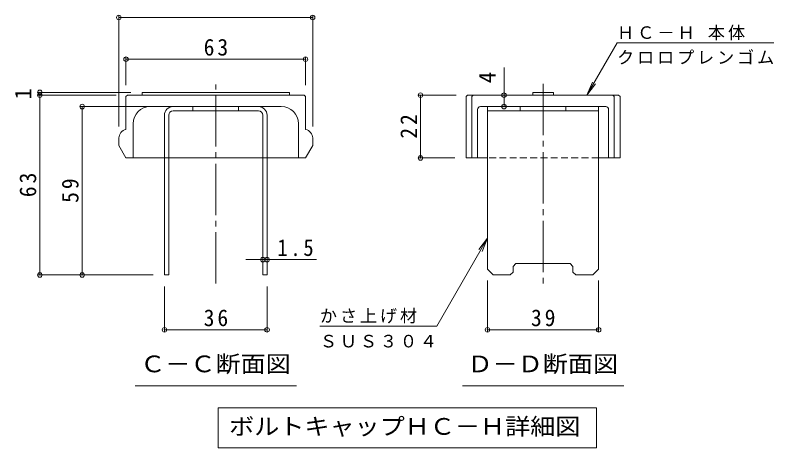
# Model space of a CAD drawing. Units: millimetres on the paper, enlarged 10 times, with parts at other scales. Extents: x -1460 to 1849, y -1938 to 1605.
# Drawn here: x 518 to 1849, y 194 to 952 of the extents above; entities that cross this region are included whole.
import ezdxf
from ezdxf.enums import TextEntityAlignment as Align

# ---------------------------------------------------------------- set-up
doc = ezdxf.new("R2010")
doc.units = ezdxf.units.MM
doc.header["$LTSCALE"] = 10
doc.header["$PDMODE"] = 32
doc.header["$PDSIZE"] = 8
doc.linetypes.add('CHAIN2', pattern=[12, 9, -1, 1, -1])
doc.linetypes.add('DASHED1', pattern=[1.8, 1.2, -0.6])
for name, color, linetype, lineweight in [('D-4', 7, 'Continuous', 9), ('D-5', 7, 'Continuous', 9), ('D-7', 6, 'Continuous', 9), ('D-8', 4, 'Continuous', 9)]:
    doc.layers.add(name, color=color, linetype=linetype, lineweight=lineweight)
doc.styles.add('ＭＳ ゴシック', font='')
doc.styles.get('ＭＳ ゴシック').set_extended_font_data('MS Gothic')

msp = doc.modelspace()

# ---------------------------------------------------------------- linework, layer by layer
at = {"layer": 'D-4'}
for p, q in [((699.74, 950.73), (699.74, 756.54)), ((699.74, 947.73), (1039.74, 947.73)), ((1039.74, 950.73), (1039.74, 756.54)), ((1520.83, 811.54), (1573.74, 903.18)), ((1848.74, 903.18), (1573.74, 903.18)), ((712.24, 877.57), (712.24, 829.04)), ((712.24, 874.57), (1027.24, 874.57)), ((1027.24, 877.57), (1027.24, 829.04)), ((1375.43, 811.54), (1375.43, 860.09)), ((1520.83, 811.54), (1530.4, 834.64)), ((1520.83, 811.54), (1536.05, 831.37)), ((558.12, 816.54), (720.66, 816.54)), ((561.12, 811.54), (561.12, 816.54)), ((558.12, 811.54), (694.75, 811.54)), ((561.12, 811.54), (561.12, 496.54)), ((1225.83, 811.54), (1291.42, 811.54)), ((1228.83, 811.54), (1228.83, 701.54)), ((1375.43, 791.54), (1375.43, 811.54)), ((632.35, 791.54), (774.74, 791.54)), ((635.35, 496.54), (635.35, 791.54)), ((1225.83, 701.54), (1288.92, 701.54)), ((1346.42, 560.93), (1257.48, 406.89)), ((1346.42, 560.93), (1331.2, 541.1)), ((1346.42, 560.93), (1336.85, 537.84)), ((952.24, 523.35), (922.65, 523.35)), ((952.24, 523.35), (959.74, 523.35)), ((959.74, 523.35), (1046.16, 523.35)), ((558.12, 496.54), (759.74, 496.54)), ((1346.42, 397.38), (1346.42, 486.54)), ((1541.42, 397.38), (1541.42, 486.54)), ((779.74, 397.38), (779.74, 476.54)), ((959.74, 397.38), (959.74, 476.54)), ((779.74, 400.38), (959.74, 400.38)), ((1257.48, 406.89), (1052.48, 406.89)), ((1346.42, 400.38), (1541.42, 400.38))]:
    msp.add_line(p, q, dxfattribs=at)
for p in [(699.74, 947.73), (1039.74, 947.73), (712.24, 874.57), (1027.24, 874.57), (561.12, 816.54), (561.12, 811.54), (1228.83, 811.54), (1375.43, 811.54), (635.35, 791.54), (1375.43, 791.54), (1228.83, 701.54), (952.24, 523.35), (959.74, 523.35), (561.12, 496.54), (635.35, 496.54), (779.74, 400.38), (959.74, 400.38), (1346.42, 400.38), (1541.42, 400.38)]:
    msp.add_point(p, dxfattribs=at)
at = {"layer": 'D-5'}
for p, q in [((728.24, 302.18), (1011.24, 302.18)), ((1302.42, 302.18), (1585.42, 302.18)), ((873.95, 263.64), (1537.48, 263.64)), ((873.95, 263.64), (873.95, 193.64)), ((1537.48, 263.64), (1537.48, 193.64)), ((873.95, 193.64), (1537.48, 193.64))]:
    msp.add_line(p, q, dxfattribs=at)
at = {"layer": 'D-7', "linetype": 'CHAIN2'}
for p, q in [((869.74, 481.54), (869.74, 830.32)), ((1443.92, 831.54), (1443.92, 481.54))]:
    msp.add_line(p, q, dxfattribs=at)
at = {"layer": 'D-7'}
for p, q in [((740.66, 816.54), (998.82, 816.54)), ((740.66, 811.54), (740.66, 816.54)), ((998.82, 811.54), (998.82, 816.54)), ((1462.11, 816.54), (1462.11, 811.54)), ((712.24, 809.04), (714.75, 811.54)), ((712.24, 809.04), (712.24, 751.33)), ((1024.74, 811.54), (714.75, 811.54)), ((1027.24, 809.04), (1024.74, 811.54)), ((1027.24, 809.04), (1027.24, 751.33)), ((1308.92, 809.04), (1311.42, 811.54)), ((1308.92, 809.04), (1308.92, 701.54)), ((1576.42, 811.54), (1311.42, 811.54)), ((1318.92, 809.04), (1321.42, 811.54)), ((1318.92, 809.04), (1318.92, 701.54)), ((1568.92, 809.04), (1566.42, 811.54)), ((1568.92, 809.04), (1568.92, 701.54)), ((1578.92, 809.04), (1576.42, 811.54)), ((1578.92, 809.04), (1578.92, 701.54)), ((754.74, 791.54), (984.74, 791.54)), ((1328.92, 786.54), (1328.92, 701.54)), ((1553.92, 791.54), (1333.92, 791.54)), ((1558.92, 786.54), (1558.92, 701.54)), ((724.74, 761.54), (724.74, 701.54)), ((1014.74, 761.54), (1014.74, 701.54)), ((699.74, 736.54), (699.74, 723.19)), ((1039.74, 736.54), (1039.74, 723.19)), ((712.24, 701.54), (699.74, 723.19)), ((1027.24, 701.54), (1039.74, 723.19)), ((712.24, 701.54), (779.74, 701.54)), ((787.24, 701.54), (952.24, 701.54)), ((959.74, 701.54), (1027.24, 701.54)), ((1346.42, 701.54), (1308.92, 701.54)), ((1578.92, 701.54), (1541.42, 701.54))]:
    msp.add_line(p, q, dxfattribs=at)
at = {"layer": 'D-7', "linetype": 'DASHED1'}
for p, q in [((787.24, 701.54), (779.74, 701.54)), ((959.74, 701.54), (952.24, 701.54)), ((1541.42, 701.54), (1346.42, 701.54))]:
    msp.add_line(p, q, dxfattribs=at)
at = {"layer": 'D-7'}
msp.add_lwpolyline([(1462.11, 816.54), (1425.72, 816.54), (1425.72, 811.54)], dxfattribs=at)
for centre, radius, start, end in [((754.74, 761.54), 30, 90, 180), ((984.74, 761.54), 30, 0, 90), ((1333.92, 786.54), 5, 90, 180), ((1553.92, 786.54), 5, 0, 90), ((714.74, 736.54), 15, 99.59386, 180), ((1024.74, 736.54), 15, 0, 80.40614)]:
    msp.add_arc(centre, radius, start, end, dxfattribs=at)
at = {"layer": 'D-8'}
for p, q in [((794.74, 791.54), (944.74, 791.54)), ((829.74, 784.04), (829.74, 791.54)), ((909.74, 784.04), (909.74, 791.54)), ((1403.92, 784.04), (1403.92, 791.54)), ((1483.92, 784.04), (1483.92, 791.54)), ((1541.42, 506.54), (1541.42, 791.54)), ((779.74, 776.54), (779.74, 496.54)), ((787.24, 776.54), (787.24, 496.54)), ((944.74, 784.04), (794.74, 784.04)), ((952.24, 776.54), (952.24, 496.54)), ((959.74, 776.54), (959.74, 496.54)), ((1346.42, 784.04), (1541.42, 784.04)), ((1346.42, 506.54), (1356.42, 496.54)), ((1391.42, 511.54), (1396.42, 516.54)), ((1391.42, 501.54), (1391.42, 511.54)), ((1396.42, 516.54), (1491.42, 516.54)), ((1496.42, 511.54), (1491.42, 516.54)), ((1496.42, 501.54), (1496.42, 511.54)), ((1541.42, 506.54), (1531.42, 496.54)), ((779.74, 496.54), (787.24, 496.54)), ((959.74, 496.54), (952.24, 496.54)), ((1386.42, 496.54), (1356.42, 496.54)), ((1391.42, 501.54), (1386.42, 496.54)), ((1496.42, 501.54), (1501.42, 496.54)), ((1531.42, 496.54), (1501.42, 496.54))]:
    msp.add_line(p, q, dxfattribs=at)
msp.add_lwpolyline([(1346.42, 506.54), (1346.42, 791.54), (1541.42, 791.54)], dxfattribs=at)
for centre, radius, start, end in [((794.74, 776.54), 15, 90, 180), ((944.74, 776.54), 15, 0, 90), ((794.74, 776.54), 7.5, 90, 180), ((944.74, 776.54), 7.5, 0, 90)]:
    msp.add_arc(centre, radius, start, end, dxfattribs=at)

# ---------------------------------------------------------------- texts
at = {"layer": 'D-4', "color": 2, "style": 'ＭＳ ゴシック'}
for s, p in [('4', (1369.43, 832.49)), ('1', (555.12, 804.04))]:
    msp.add_text(s, height=29.33, rotation=90, dxfattribs=at).set_placement(p, align=Align.BOTTOM_LEFT)
at = {"layer": 'D-4', "char_height": 21.99, "attachment_point": 7, "style": 'ＭＳ ゴシック'}
for s, insert in [('\\T1.18;ＨＣ－Ｈ\\~本体', (1573.74, 907.84)), ('\\T1.17;クロロプレンゴム', (1573.74, 865.46)), ('\\T1.17;かさ上げ材', (1052.48, 411.55)), ('\\T1.17;ＳＵＳ３０４', (1052.48, 369.17))]:
    msp.add_mtext(s, dxfattribs=dict(at, insert=insert))
at = {"layer": 'D-4', "color": 2, "char_height": 29.33, "attachment_point": 7, "style": 'ＭＳ ゴシック'}
for s, insert in [('\\T1.27;\\W0.95;63', (848.49, 880.57)), ('\\T1.27;\\W0.9;1.5', (977.85, 529.35)), ('\\T1.27;\\W0.95;36', (848.49, 406.38)), ('\\T1.27;\\W0.95;39', (1422.67, 406.38))]:
    msp.add_mtext(s, dxfattribs=dict(at, insert=insert))
at = {"layer": 'D-4', "color": 2, "char_height": 29.33, "attachment_point": 7, "rotation": 90, "style": 'ＭＳ ゴシック'}
for s, insert in [('\\T1.27;\\W0.95;22', (1222.83, 735.29)), ('\\T1.27;\\W0.95;63', (555.12, 632.79)), ('\\T1.27;\\W0.95;59', (629.35, 622.79))]:
    msp.add_mtext(s, dxfattribs=dict(at, insert=insert))
at = {"layer": 'D-5', "color": 2, "style": 'ＭＳ ゴシック', "width": 1.1}
for s, p in [('Ｃ－Ｃ断面図', (737.24, 317.18)), ('Ｄ－Ｄ断面図', (1311.42, 317.18)), ('ボルトキャップＨＣ－Ｈ詳細図', (893.22, 207.64))]:
    msp.add_text(s, height=29.33, dxfattribs=at).set_placement(p, align=Align.BOTTOM_LEFT)

doc.saveas('drawing.dxf')
